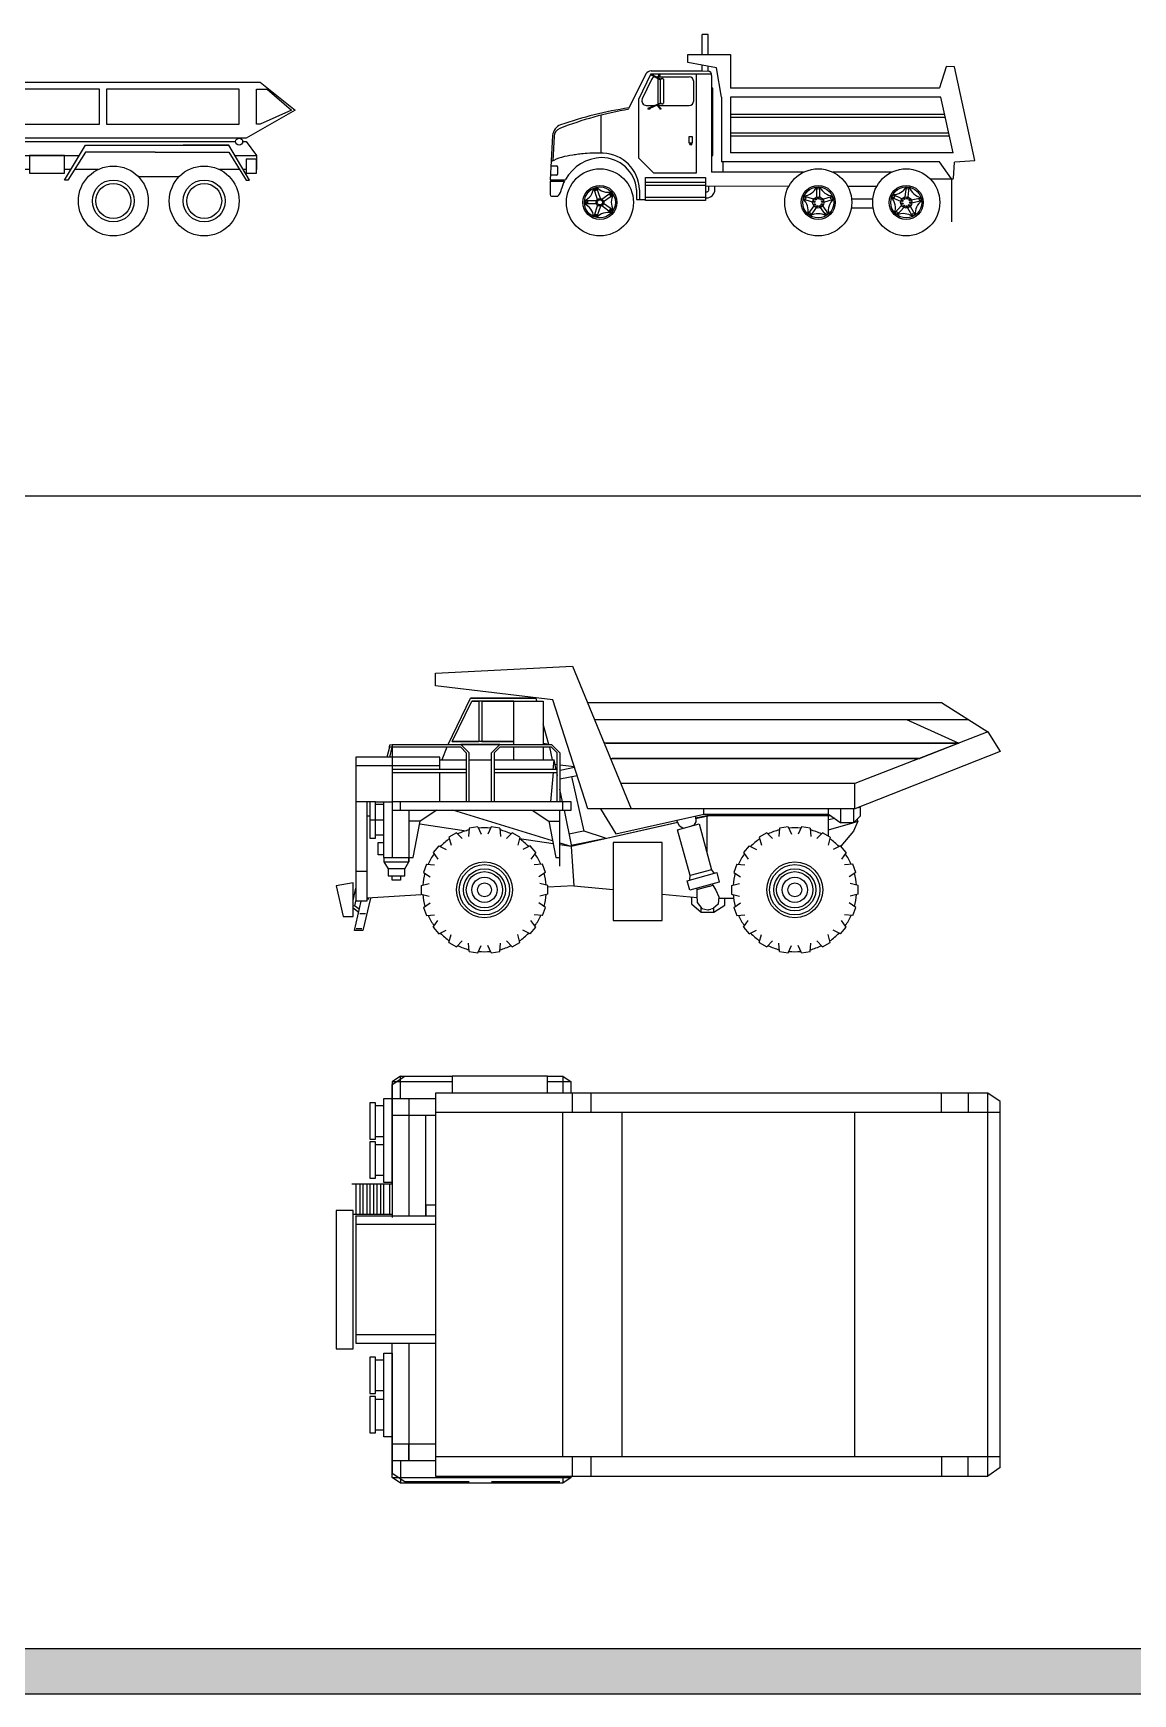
# Model space of a CAD drawing. Extents: x -121210 to 57230, y 84783 to 157800.
# Drawn here: x -78611 to -62879, y 84783 to 108542 of the extents above; entities that cross this region are included whole.
import ezdxf

# ---------------------------------------------------------------- set-up
doc = ezdxf.new("R2010")
doc.units = 0
doc.header["$MEASUREMENT"] = 0
doc.layers.get('0').update_dxf_attribs({"linetype": 'CONTINUOUS'})

# ---------------------------------------------------------------- blocks, each defined once
blk = doc.blocks.new('A$C1F380CDB')
for p, q in [((778, 2800), (878, 2900)), ((878, 2900), (1878, 2900)), ((1878, 2900), (2278, 2200)), ((163, 2639), (128, 2500)), ((1278, 2700), (241, 2700)), ((1678, 2800), (778, 2800)), ((1878, 1400), (1678, 2800)), ((128, 2500), (21, 1872)), ((196, 2423), (111, 1872)), ((127, 2496), (153, 2488)), ((223, 2456), (128, 1800)), ((275, 2424), (178, 1800)), ((1028, 2500), (272, 2500)), ((898, 2450), (304, 2450)), ((928, 1880), (928, 2420)), ((1028, 1300), (1028, 2500)), ((1078, 2450), (1078, 1950)), ((1278, 2500), (1128, 2500)), ((1328, 2021), (1328, 2450)), ((1428, 2000), (1428, 2550)), ((2278, 2200), (6428, 2200)), ((6428, 2200), (6928, 1800)), ((1228, 1800), (1428, 2000)), ((1243, 1915), (1313, 1985)), ((2278, 2100), (2478, 1600)), ((4128, 2100), (2278, 2100)), ((4128, 1600), (4128, 2100)), ((4228, 2100), (4228, 1600)), ((6128, 2100), (4228, 2100)), ((6128, 1600), (6128, 2100)), ((6378, 2100), (6528, 2100)), ((6378, 1600), (6378, 2100)), ((6528, 2100), (6878, 1800)), ((36, 1788), (13, 1782)), ((128, 1800), (128, 1400)), ((178, 1800), (178, 1630)), ((333, 1624), (373, 1826)), ((403, 1850), (898, 1850)), ((778, 1750), (778, 1700)), ((928, 1750), (778, 1750)), ((778, 1700), (928, 1700)), ((928, 1700), (928, 1750)), ((1128, 1900), (1207, 1900)), ((1228, 1200), (1228, 1800)), ((1278, 1500), (1278, 1783)), ((1290, 1812), (1366, 1888)), ((1308, 1530), (1308, 1783)), ((1308, 1700), (1448, 1700)), ((1311, 1790), (1388, 1867)), ((1321, 1800), (1448, 1800)), ((1395, 1900), (1438, 1900)), ((1395, 1870), (1438, 1870)), ((1448, 1860), (1448, 1600)), ((1478, 1860), (1478, 1600)), ((6928, 1800), (6228, 1400)), ((6878, 1800), (6428, 1600)), ((0, 1603), (9, 1450)), ((11, 1500), (1228, 1500)), ((208, 1600), (303, 1600)), ((1378, 1500), (1278, 1500)), ((1308, 1600), (1448, 1600)), ((1378, 1530), (1308, 1530)), ((2478, 1600), (4128, 1600)), ((4228, 1600), (6128, 1600)), ((6428, 1600), (6378, 1600)), ((36, 1300), (1228, 1300)), ((37, 1292), (65, 1292)), ((38, 1283), (65, 1283)), ((39, 1278), (65, 1278)), ((119, 1236), (138, 1160)), ((123, 1238), (143, 1161)), ((132, 1240), (152, 1163)), ((728, 800), (928, 1200)), ((842, 1128), (914, 1272)), ((928, 1200), (1228, 1200)), ((959, 1300), (1028, 1300)), ((1628, 1300), (978, 1300)), ((978, 1200), (1628, 1200)), ((1928, 800), (1628, 1300)), ((1628, 1300), (2028, 1300)), ((1628, 1200), (1878, 800)), ((6228, 1400), (1878, 1400)), ((1978, 1200), (1978, 800)), ((2978, 1200), (1978, 1200)), ((2028, 1300), (2028, 1400)), ((2028, 1350), (6078, 1350)), ((2978, 800), (2978, 1200)), ((3628, 800), (3928, 1300)), ((3928, 1200), (3678, 800)), ((3928, 1300), (5978, 1300)), ((4928, 1200), (3928, 1200)), ((4928, 1200), (5978, 1200)), ((5978, 1300), (5328, 1300)), ((6278, 800), (5978, 1300)), ((5978, 1200), (6228, 800)), ((6178, 1350), (6228, 1350)), ((6228, 1350), (6378, 1150)), ((28, 1038), (28, 909)), ((66, 1088), (37, 1059)), ((58, 1181), (74, 1116)), ((114, 1129), (72, 1129)), ((114, 1124), (72, 1124)), ((114, 1115), (72, 1115)), ((74, 1044), (530, 1044)), ((428, 1100), (797, 1100)), ((428, 1000), (428, 850)), ((728, 1000), (428, 1000)), ((678, 850), (728, 1000)), ((2978, 1150), (3838, 1150)), ((3128, 1150), (3128, 900)), ((3628, 1150), (3128, 1150)), ((3628, 900), (3628, 1150)), ((6068, 1150), (6378, 1150)), ((6228, 1100), (6228, 900)), ((6378, 1100), (6228, 1100)), ((6378, 1150), (6378, 950)), ((6378, 900), (6378, 1100)), ((70, 860), (424, 801)), ((428, 850), (678, 850)), ((432, 800), (728, 800)), ((1978, 950), (1838, 950)), ((1878, 800), (1928, 800)), ((1978, 800), (2978, 800)), ((3128, 950), (2978, 950)), ((3128, 900), (3628, 900)), ((3718, 950), (3628, 950)), ((3678, 800), (3628, 800)), ((4110, 950), (3772, 950)), ((4685, 850), (5271, 850)), ((6134, 950), (5846, 950)), ((6228, 950), (6188, 950)), ((6228, 900), (6378, 900)), ((6228, 800), (6278, 800))]:
    blk.add_line(p, q)
for centre, radius in [((6128, 1350), 50), ((1278, 500), 500), ((4328, 500), 500), ((5628, 500), 500), ((1278, 500), 300), ((1278, 500), 250), ((4328, 500), 300), ((4328, 500), 250), ((5628, 500), 300), ((5628, 500), 250)]:
    blk.add_circle(centre, radius)
for centre, radius, start, end in [((241, 2620), 80, 90, 165.9638), ((1278, 2550), 150, 0, 90), ((136, 2431), 60, 352.6113, 73.7543), ((272, 2450), 50, 90, 172.875), ((304, 2420), 30, 90, 172.4054), ((898, 2420), 30, 0, 90), ((1128, 2450), 50, 90, 180), ((1278, 2450), 50, 0, 90), ((1128, 1950), 50, 180, 270), ((1207, 1950), 50, 270, 315), ((1278, 2021), 50, 315, 0), ((10783, 902), 10806, 174.852, 176.2808), ((12, 1885), 100, 284.0236, 352.6113), ((403, 1820), 30, 90, 168.6901), ((898, 1880), 30, 270, 0), ((1318, 1783), 40, 135, 180), ((1318, 1783), 9.72, 135, 180), ((1395, 1860), 40, 90, 135), ((1395, 1860), 9.72, 90, 135), ((1438, 1860), 40, 0, 90), ((1438, 1860), 9.72, 0, 90), ((23151, 5535), 23500, 190.0118, 190.6792), ((208, 1630), 30, 180, 270), ((303, 1630), 30, 270, 348.6901), ((1378, 1600), 100, 270, 0), ((1378, 1600), 69.7, 270, 0), ((65, 1223), 68.9, 14.2501, 90), ((65, 1223), 60, 14.2501, 90), ((65, 1223), 55, 14.2501, 90), ((428, 1400), 300, 180, 270), ((959, 1250), 50, 90, 153.4349), ((58, 1038), 30, 135, 180), ((45, 1109), 30, 315, 14.0362), ((114, 1154), 38.9, 270, 14.2501), ((114, 1154), 30, 270, 14.2501), ((114, 1154), 25, 270, 14.2501), ((797, 1150), 50, 270, 333.4349), ((78, 909), 50, 180, 260.5377), ((432, 850), 50, 260.5377, 270)]:
    blk.add_arc(centre, radius, start, end)
blk = doc.blocks.new('A$C52B5761F')
for p, q in [((1886, 2402), (1814, 2402)), ((1814, 2163), (1814, 2402)), ((1886, 2163), (1886, 2402)), ((1642, 2163), (2149, 2163)), ((1642, 2069), (1642, 2163)), ((1985, 2005), (1642, 2069)), ((1814, 1968), (1814, 2036)), ((1886, 1966), (1886, 2023)), ((2042, 1654), (1985, 2005)), ((2149, 2163), (2149, 1761)), ((4723, 2016), (4641, 1765)), ((4822, 2016), (4727, 2019)), ((5064, 901), (4822, 2016)), ((1141, 1931), (944, 1531)), ((1201, 1932), (1055, 1625)), ((1209, 1865), (1098, 1633)), ((1201, 1932), (1923, 1932)), ((1204, 1968), (1814, 1968)), ((1211, 1914), (1211, 1923)), ((1231, 1923), (1211, 1923)), ((1231, 1914), (1211, 1914)), ((1314, 1863), (1211, 1914)), ((1231, 1914), (1231, 1923)), ((1318, 1871), (1231, 1914)), ((1268, 1896), (1278, 1896)), ((1275, 1893), (1298, 1914)), ((1283, 1888), (1311, 1914)), ((1286, 1877), (1286, 1571)), ((1291, 1896), (1658, 1896)), ((1311, 1923), (1298, 1923)), ((1298, 1914), (1298, 1923)), ((1311, 1914), (1298, 1914)), ((1311, 1914), (1311, 1923)), ((1314, 1860), (1314, 1592)), ((1332, 1878), (1341, 1878)), ((1350, 1869), (1350, 1583)), ((1711, 1842), (1711, 1610)), ((1746, 751), (1746, 1932)), ((1814, 1968), (1886, 1966)), ((1926, 1914), (1926, 1762)), ((1055, 1625), (1055, 931)), ((1926, 1762), (1926, 957)), ((1940, 1762), (1926, 1762)), ((1940, 957), (1940, 1762)), ((2042, 1654), (2042, 883)), ((4637, 1761), (2149, 1761)), ((2149, 1654), (2149, 991)), ((2285, 1654), (2149, 1654)), ((4660, 1654), (2285, 1654)), ((4804, 991), (4660, 1654)), ((609, 989), (609, 1441)), ((1147, 1556), (1249, 1556)), ((1316, 1584), (1166, 1521)), ((1166, 1521), (1166, 1512)), ((1189, 1521), (1166, 1521)), ((1189, 1512), (1166, 1512)), ((1322, 1577), (1189, 1521)), ((1189, 1521), (1189, 1512)), ((1276, 1557), (1309, 1521)), ((1285, 1561), (1321, 1521)), ((1289, 1556), (1658, 1556)), ((1321, 1521), (1309, 1521)), ((1309, 1521), (1309, 1512)), ((1321, 1512), (1309, 1512)), ((1321, 1521), (1321, 1512)), ((1332, 1574), (1341, 1574)), ((2149, 1451), (4704, 1451)), ((2149, 1415), (4712, 1415)), ((30, 1197), (0, 670)), ((47, 1188), (31, 895)), ((2149, 1230), (4752, 1230)), ((2149, 1194), (4760, 1194)), ((1653, 1182), (1653, 1111)), ((1698, 1182), (1653, 1182)), ((1653, 1111), (1698, 1111)), ((1698, 1111), (1698, 1182)), ((4804, 991), (2149, 991)), ((11, 834), (81, 834)), ((90, 825), (90, 735)), ((286, 966), (269, 964)), ((302, 968), (286, 966)), ((320, 971), (302, 968)), ((337, 973), (320, 971)), ((356, 975), (337, 973)), ((376, 977), (356, 975)), ((396, 980), (376, 977)), ((419, 982), (396, 980)), ((443, 984), (419, 982)), ((472, 985), (443, 984)), ((504, 987), (472, 985)), ((541, 988), (504, 987)), ((583, 988), (541, 988)), ((632, 988), (583, 988)), ((1234, 752), (1055, 931)), ((1926, 957), (1926, 760)), ((1926, 957), (1940, 957)), ((4644, 883), (2042, 883)), ((2060, 883), (2060, 760)), ((4784, 681), (4644, 883)), ((4809, 685), (4822, 878)), ((4826, 882), (5064, 901)), ((0, 670), (182, 670)), ((0, 653), (0, 492)), ((0, 653), (172, 653)), ((81, 726), (5, 726)), ((1136, 698), (1852, 697)), ((1136, 422), (1136, 698)), ((1852, 636), (1136, 636)), ((1852, 601), (1136, 601)), ((1234, 752), (1746, 751)), ((1852, 697), (1852, 422)), ((1852, 596), (2847, 594)), ((1890, 596), (1890, 540)), ((2055, 760), (1926, 760)), ((1962, 596), (1962, 524)), ((3022, 760), (2042, 760)), ((4071, 760), (3372, 760)), ((4530, 682), (4804, 681)), ((4784, 681), (4784, 168)), ((18, 474), (84, 474)), ((553, 418), (410, 418)), ((445, 414), (410, 414)), ((445, 414), (445, 385)), ((565, 433), (520, 570)), ((534, 538), (523, 571)), ((562, 547), (534, 538)), ((562, 547), (551, 580)), ((599, 445), (554, 581)), ((617, 439), (733, 523)), ((638, 410), (754, 494)), ((707, 500), (735, 520)), ((724, 477), (707, 500)), ((724, 477), (752, 497)), ((1030, 550), (1030, 436)), ((1030, 436), (1136, 436)), ((1066, 550), (1066, 436)), ((1852, 458), (1136, 458)), ((1852, 422), (1136, 422)), ((3130, 403), (3016, 440)), ((3141, 437), (3027, 474)), ((3179, 465), (3179, 584)), ((3215, 465), (3215, 584)), ((3253, 437), (3367, 474)), ((3264, 403), (3378, 440)), ((3547, 594), (3895, 593)), ((3848, 439), (3595, 439)), ((4180, 410), (4070, 459)), ((4194, 443), (4085, 492)), ((4235, 466), (4248, 585)), ((4270, 462), (4283, 582)), ((4305, 431), (4423, 456)), ((4313, 396), (4430, 421)), ((445, 385), (410, 385)), ((554, 382), (410, 382)), ((565, 366), (521, 230)), ((535, 262), (524, 229)), ((535, 262), (562, 253)), ((562, 253), (551, 220)), ((599, 356), (555, 219)), ((617, 361), (733, 277)), ((638, 390), (754, 306)), ((707, 301), (724, 324)), ((707, 301), (736, 280)), ((724, 324), (753, 303)), ((3145, 358), (3074, 261)), ((3173, 337), (3103, 240)), ((3221, 337), (3291, 240)), ((3249, 358), (3320, 261)), ((3852, 332), (3591, 332)), ((4189, 364), (4109, 275)), ((4216, 340), (4136, 251)), ((4263, 335), (4322, 231)), ((4294, 353), (4353, 249))]:
    blk.add_line(p, q)
for centre, radius in [((1677, 1091), 9.75), ((594, 400), 400), ((3197, 400), 400), ((4246, 400), 400), ((594, 400), 203), ((3197, 400), 203), ((4246, 400), 203), ((594, 400), 185), ((425, 400), 8.88), ((542, 561), 8.88), ((594, 400), 44.7), ((594, 400), 31.3), ((731, 500), 8.88), ((3197, 400), 185), ((3036, 452), 13.3), ((3197, 400), 67.1), ((3149, 409), 8.94), ((3165, 438), 8.94), ((3197, 570), 13.3), ((3197, 449), 8.94), ((3229, 438), 8.94), ((3245, 409), 8.94), ((3358, 452), 13.3), ((4246, 400), 185), ((4091, 469), 13.3), ((4246, 400), 67.1), ((4201, 420), 8.94), ((4224, 444), 8.94), ((4258, 448), 8.94), ((4264, 569), 13.3), ((4286, 429), 8.94), ((4295, 397), 8.94), ((4412, 435), 13.3), ((542, 239), 8.88), ((732, 301), 8.88), ((3097, 263), 13.3), ((3154, 375), 8.94), ((3180, 354), 8.94), ((3214, 354), 8.94), ((3240, 375), 8.94), ((3297, 263), 13.3), ((4132, 274), 13.3), ((4199, 386), 8.94), ((4218, 359), 8.94), ((4251, 351), 8.94), ((4281, 366), 8.94), ((4330, 253), 13.3)]:
    blk.add_circle(centre, radius)
for centre, radius, start, end in [((4727, 2015), 4.47, 87.9867, 162.0884), ((1204, 1896), 71.6, 90, 150.6643), ((1257, 1842), 53.7, 98.7854, 154.6047), ((1272, 1842), 53.7, 90, 91.2031), ((1332, 1860), 17.9, 90, 180), ((1341, 1869), 8.94, 0, 90), ((1658, 1842), 53.7, 0, 90), ((1872, 1914), 53.7, 0, 75.2802), ((1147, 1610), 53.7, 154.6047, 270), ((1332, 1592), 17.9, 180, 270), ((1658, 1610), 53.7, 270, 0), ((4637, 1766), 4.47, 270, 342.0884), ((1698, -2810), 4387, 99.9558, 111.1469), ((1590, -2849), 4423, 98.4888, 109.3417), ((936, 1534), 8.94, 278.4888, 333.773), ((1341, 1583), 8.94, 270, 0), ((173, 1189), 143, 109.3417, 176.7747), ((154, 1182), 107, 111.1469, 176.7747), ((367, 174), 796, 97.0476, 116.4883), ((81, 825), 8.94, 0, 90), ((633, 417), 518, 92.0948, 150.6239), ((614, 516), 418, 4.6002, 90), ((613, 535), 453, 2.1902, 87.5901), ((4827, 878), 4.47, 94.4657, 175.9883), ((81, 735), 8.94, 270, 0), ((633, 417), 518, 152.8722, 163.6201), ((4804, 686), 4.47, 269.9193, 355.9883), ((18, 492), 17.9, 180, 270), ((84, 492), 17.9, 270, 323.1578), ((-78, 613), 221, 323.1578, 346.7153), ((334, 588), 185, 294.0857, 354.1461), ((693, 705), 185, 222.0857, 282.1461), ((915, 401), 185, 150.0857, 210.1461), ((1862, 558), 105, 263.9521, 340.9954), ((1862, 558), 33.6, 251.8005, 326.0243), ((2892, 301), 185, 347.968, 48.0284), ((3008, 660), 185, 275.968, 336.0284), ((3386, 660), 185, 203.968, 264.0284), ((3502, 301), 185, 131.968, 192.0284), ((3932, 334), 185, 341.9141, 41.9745), ((4086, 678), 185, 269.9141, 329.9745), ((4461, 638), 185, 197.9141, 257.9745), ((4539, 269), 185, 125.9141, 185.9745), ((335, 211), 185, 6.0857, 66.1461), ((694, 95), 185, 78.0857, 138.1461), ((3197, 79), 185, 59.968, 120.0284), ((4212, 81), 185, 53.9141, 113.9745)]:
    blk.add_arc(centre, radius, start, end)
blk = doc.blocks.new('A$C4AE769DC')
for p, q in [((1420, 4003), (3380, 4103)), ((3380, 4103), (4218, 2063)), ((1420, 3822), (1420, 4003)), ((3100, 3623), (1420, 3822)), ((1600, 2983), (1920, 3643)), ((1660, 3023), (1940, 3603)), ((1920, 3643), (2860, 3643)), ((2860, 3643), (1920, 3643)), ((2540, 3603), (1940, 3603)), ((1940, 3603), (2040, 3603)), ((2040, 3603), (2040, 3023)), ((2080, 3603), (2960, 3603)), ((2080, 3603), (2080, 3023)), ((2540, 2982), (2540, 3603)), ((2871, 3603), (2860, 3643)), ((2871, 3603), (2860, 3643)), ((2960, 3603), (2960, 2983)), ((3600, 2063), (3100, 3623)), ((3594, 3582), (8660, 3582)), ((8660, 3582), (9320, 3163)), ((3693, 3342), (9040, 3342)), ((8160, 3342), (8909, 3003)), ((3040, 2983), (2960, 3274)), ((3040, 2983), (2960, 3274)), ((9320, 3163), (7420, 2423)), ((9320, 3163), (9500, 2883)), ((760, 2943), (724, 2803)), ((760, 2943), (766, 2976)), ((1780, 2943), (760, 2943)), ((765, 2802), (800, 2943)), ((766, 2976), (800, 2983)), ((800, 2983), (800, 2163)), ((800, 2983), (3080, 2983)), ((1582, 2943), (1511, 2762)), ((2540, 3023), (1660, 3023)), ((1660, 3023), (2040, 3023)), ((1900, 2863), (1780, 2983)), ((1860, 2863), (1780, 2943)), ((2340, 2982), (1781, 2982)), ((1860, 2863), (1860, 2163)), ((1900, 2163), (1900, 2863)), ((2080, 3023), (2540, 3023)), ((2340, 2983), (2220, 2863)), ((2220, 2163), (2220, 2863)), ((2260, 2863), (2340, 2943)), ((2260, 2863), (2260, 2163)), ((3080, 2943), (2340, 2943)), ((2540, 2763), (2540, 2942)), ((3040, 2983), (2960, 2998)), ((2960, 2942), (2960, 2763)), ((3094, 2762), (3056, 2943)), ((3080, 2983), (3200, 2863)), ((3160, 2863), (3080, 2943)), ((3160, 2163), (3160, 2863)), ((3200, 2863), (3200, 2163)), ((8909, 3003), (3832, 3003)), ((3863, 3003), (8909, 3003)), ((9500, 2883), (7420, 2063)), ((8909, 3003), (8347, 2784)), ((280, 2803), (280, 743)), ((1480, 2803), (280, 2803)), ((280, 2683), (1480, 2683)), ((1860, 2623), (800, 2623)), ((1480, 2623), (1480, 2803)), ((1480, 2763), (1861, 2763)), ((1900, 2763), (2221, 2763)), ((2260, 2763), (3116, 2763)), ((3160, 2623), (2260, 2623)), ((3105, 2622), (3116, 2763)), ((3144, 2622), (3116, 2763)), ((3128, 2700), (3161, 2695)), ((3200, 2691), (3408, 2665)), ((3410, 2655), (3201, 2612)), ((3923, 2783), (8347, 2784)), ((8347, 2784), (3946, 2783)), ((800, 2582), (1860, 2582)), ((1480, 2163), (1480, 2582)), ((2260, 2582), (3160, 2582)), ((3101, 2582), (3064, 2163)), ((3152, 2582), (3160, 2539)), ((3200, 2490), (3448, 2539)), ((3544, 1743), (3368, 2523)), ((7420, 2423), (4070, 2423)), ((7420, 2063), (7420, 2423)), ((480, 2163), (280, 2163)), ((440, 1962), (440, 2163)), ((480, 2163), (480, 1643)), ((560, 2163), (480, 2163)), ((560, 1643), (560, 2163)), ((561, 2163), (800, 2163)), ((680, 1363), (680, 2163)), ((800, 2163), (800, 2043)), ((3360, 2163), (800, 2163)), ((920, 2043), (920, 2163)), ((3236, 2163), (3200, 2341)), ((3240, 2043), (3240, 2163)), ((3360, 2043), (3360, 2163)), ((440, 783), (440, 1962)), ((440, 1962), (480, 1956)), ((481, 1957), (440, 1962)), ((480, 1903), (680, 1903)), ((680, 2123), (560, 2123)), ((800, 2043), (800, 1363)), ((800, 2043), (3360, 2043)), ((1040, 2043), (1040, 1303)), ((1440, 2043), (1200, 1883)), ((3094, 1604), (1665, 2042)), ((2800, 2043), (3040, 1883)), ((3200, 1243), (3200, 2043)), ((3261, 2043), (3364, 1524)), ((7420, 2063), (3600, 2063)), ((3780, 2063), (4000, 1703)), ((4000, 1703), (5260, 1983)), ((4218, 2063), (4220, 2063)), ((5138, 1955), (5143, 1875)), ((5300, 1962), (5141, 1926)), ((5141, 1922), (5320, 1962)), ((5260, 1983), (5260, 2063)), ((5260, 1983), (7040, 1983)), ((5300, 1962), (5300, 1449)), ((7040, 1962), (5300, 1962)), ((7040, 1983), (7040, 2063)), ((7040, 1983), (7220, 1863)), ((7040, 1962), (7063, 1967)), ((7040, 1672), (7040, 1962)), ((7132, 1921), (7040, 1903)), ((7220, 1863), (7220, 2063)), ((7400, 2063), (7400, 1863)), ((7400, 1863), (7500, 1962)), ((7500, 2083), (7442, 2070)), ((7460, 1883), (7454, 1916)), ((7500, 1962), (7500, 2083)), ((680, 1683), (560, 1683)), ((1200, 1883), (1040, 1883)), ((1100, 1363), (1200, 1883)), ((1194, 1849), (1859, 1749)), ((1722, 1719), (1612, 1655)), ((1722, 1719), (1803, 1635)), ((1900, 1784), (1892, 1667)), ((2025, 1806), (1900, 1784)), ((2025, 1806), (2072, 1699)), ((2215, 1806), (2167, 1699)), ((2339, 1784), (2215, 1806)), ((2339, 1784), (2347, 1667)), ((2518, 1719), (2437, 1635)), ((2627, 1655), (2518, 1719)), ((3040, 1883), (3140, 1363)), ((3040, 1883), (3200, 1883)), ((3537, 1742), (3329, 1699)), ((4884, 1868), (3360, 1523)), ((4885, 1865), (3360, 1523)), ((3544, 1743), (3537, 1742)), ((3850, 1641), (3544, 1743)), ((4911, 1812), (4870, 1896)), ((4884, 1763), (5192, 1847)), ((5061, 1107), (4884, 1763)), ((4960, 1784), (4911, 1812)), ((5101, 1822), (5076, 1816)), ((5143, 1875), (5115, 1826)), ((5192, 1847), (5370, 1191)), ((6162, 1719), (6052, 1655)), ((6162, 1719), (6243, 1635)), ((6340, 1784), (6332, 1667)), ((6465, 1806), (6340, 1784)), ((6465, 1806), (6512, 1699)), ((6655, 1806), (6608, 1699)), ((6779, 1784), (6655, 1806)), ((6779, 1784), (6787, 1667)), ((6958, 1719), (6877, 1635)), ((7067, 1655), (6958, 1719)), ((7040, 1763), (7392, 1862)), ((7400, 1743), (7218, 1529)), ((7400, 1863), (7220, 1863)), ((7460, 1883), (7400, 1743)), ((7404, 1866), (7460, 1883)), ((480, 1643), (560, 1643)), ((600, 1403), (600, 1582)), ((600, 1582), (680, 1582)), ((1467, 1533), (1385, 1436)), ((1385, 1436), (1454, 1342)), ((1467, 1533), (1571, 1482)), ((1612, 1655), (1644, 1543)), ((2627, 1655), (2595, 1543)), ((3102, 1562), (2621, 1634)), ((2773, 1533), (2668, 1482)), ((2854, 1436), (2773, 1533)), ((2854, 1436), (2785, 1342)), ((3360, 1523), (3200, 1546)), ((3360, 1523), (3201, 1572)), ((3360, 1543), (3834, 1638)), ((3360, 1523), (3400, 962)), ((3834, 1638), (3850, 1641)), ((3960, 1582), (3960, 463)), ((4660, 1582), (3960, 1582)), ((4660, 463), (4660, 1582)), ((5907, 1533), (5825, 1436)), ((5825, 1436), (5894, 1342)), ((5907, 1533), (6012, 1482)), ((6052, 1655), (6085, 1543)), ((7067, 1655), (7035, 1543)), ((7213, 1533), (7108, 1482)), ((7294, 1436), (7213, 1533)), ((7294, 1436), (7226, 1342)), ((680, 1403), (600, 1403)), ((680, 1363), (680, 1303)), ((680, 1363), (1100, 1363)), ((680, 1303), (740, 1202)), ((680, 1303), (1040, 1303)), ((740, 1202), (740, 1103)), ((980, 1202), (740, 1202)), ((980, 1202), (1040, 1303)), ((980, 1103), (980, 1202)), ((1040, 1303), (1040, 1363)), ((1290, 1272), (1247, 1153)), ((1290, 1272), (1406, 1260)), ((2949, 1272), (2833, 1260)), ((2992, 1153), (2949, 1272)), ((3140, 1363), (3200, 1363)), ((5370, 1191), (5061, 1107)), ((5370, 1191), (5405, 1138)), ((5731, 1272), (5687, 1153)), ((5731, 1272), (5846, 1260)), ((7389, 1272), (7273, 1260)), ((7432, 1153), (7389, 1272)), ((240, 1003), (0, 962)), ((0, 962), (100, 523)), ((240, 523), (240, 1003)), ((440, 1163), (280, 1163)), ((440, 743), (440, 1163)), ((740, 1103), (980, 1103)), ((800, 1043), (800, 1103)), ((920, 1043), (800, 1043)), ((920, 1103), (920, 1043)), ((1214, 966), (1327, 994)), ((1214, 966), (1214, 840)), ((1247, 1153), (1344, 1088)), ((2992, 1153), (2896, 1088)), ((3025, 966), (2912, 994)), ((3025, 840), (3025, 966)), ((3400, 962), (3026, 939)), ((3400, 962), (3960, 909)), ((5019, 1033), (5443, 1149)), ((5056, 898), (5019, 1033)), ((5480, 1013), (5056, 898)), ((5057, 1044), (5061, 1107)), ((5057, 1044), (5073, 1048)), ((5331, 952), (5173, 909)), ((5331, 952), (5374, 964)), ((5374, 964), (5389, 968)), ((5389, 968), (5384, 987)), ((5389, 968), (5429, 896)), ((5443, 1149), (5480, 1013)), ((5654, 966), (5767, 994)), ((5654, 966), (5654, 840)), ((5687, 1153), (5784, 1088)), ((7432, 1153), (7336, 1088)), ((7465, 966), (7352, 994)), ((7465, 840), (7465, 966)), ((240, 752), (280, 927)), ((281, 761), (260, 674)), ((260, 323), (356, 742)), ((280, 743), (440, 743)), ((487, 785), (380, 323)), ((1214, 829), (440, 783)), ((441, 774), (465, 774)), ((1214, 840), (1327, 812)), ((1247, 652), (1344, 718)), ((2992, 652), (2896, 718)), ((3025, 840), (2912, 812)), ((4661, 843), (5161, 795)), ((5080, 802), (5080, 702)), ((5152, 924), (5157, 905)), ((5173, 909), (5157, 905)), ((5157, 905), (5159, 822)), ((5159, 822), (5165, 721)), ((5165, 721), (5230, 635)), ((5429, 896), (5475, 804)), ((5475, 804), (5462, 698)), ((5472, 783), (5683, 783)), ((5560, 683), (5560, 783)), ((5654, 840), (5767, 812)), ((5687, 652), (5784, 718)), ((7432, 652), (7336, 718)), ((7465, 840), (7352, 812)), ((100, 523), (240, 523)), ((260, 674), (241, 668)), ((241, 646), (320, 582)), ((327, 626), (260, 674)), ((320, 582), (327, 626)), ((416, 559), (336, 559)), ((1247, 652), (1290, 534)), ((1290, 534), (1406, 546)), ((2949, 534), (2833, 546)), ((2949, 534), (2992, 652)), ((5080, 702), (5220, 582)), ((5220, 582), (5220, 648)), ((5220, 582), (5400, 582)), ((5230, 635), (5318, 617)), ((5318, 617), (5323, 618)), ((5323, 618), (5337, 622)), ((5337, 622), (5357, 627)), ((5376, 633), (5357, 627)), ((5390, 636), (5376, 633)), ((5395, 638), (5390, 636)), ((5462, 698), (5395, 638)), ((5400, 582), (5560, 683)), ((5400, 582), (5400, 641)), ((5687, 652), (5731, 534)), ((5731, 534), (5846, 546)), ((7389, 534), (7273, 546)), ((7389, 534), (7432, 652)), ((380, 323), (260, 323)), ((366, 345), (286, 345)), ((1385, 369), (1454, 463)), ((1385, 369), (1467, 272)), ((1467, 272), (1571, 324)), ((1612, 150), (1644, 262)), ((2627, 150), (2595, 262)), ((2773, 272), (2668, 324)), ((2773, 272), (2854, 369)), ((2854, 369), (2785, 463)), ((3960, 463), (4660, 463)), ((5825, 369), (5894, 463)), ((5825, 369), (5907, 272)), ((5907, 272), (6012, 324)), ((6052, 150), (6085, 262)), ((7067, 150), (7035, 262)), ((7213, 272), (7108, 324)), ((7213, 272), (7294, 369)), ((7294, 369), (7226, 463)), ((1612, 150), (1722, 87)), ((1722, 87), (1803, 171)), ((1900, 22), (1892, 138)), ((1900, 22), (2025, 0)), ((2025, 0), (2072, 107)), ((2215, 0), (2167, 107)), ((2215, 0), (2339, 22)), ((2339, 22), (2347, 138)), ((2518, 87), (2437, 171)), ((2518, 87), (2627, 150)), ((6052, 150), (6162, 87)), ((6162, 87), (6243, 171)), ((6340, 22), (6332, 138)), ((6340, 22), (6465, 0)), ((6465, 0), (6512, 107)), ((6655, 0), (6608, 107)), ((6655, 0), (6779, 22)), ((6779, 22), (6787, 138)), ((6958, 87), (6877, 171)), ((6958, 87), (7067, 150))]:
    blk.add_line(p, q)
for centre, radius in [((2120, 903), 400), ((2120, 903), 360), ((2120, 903), 300), ((6560, 903), 400), ((6560, 903), 360), ((6560, 903), 300), ((2120, 903), 260), ((2120, 903), 180), ((2120, 903), 100), ((6560, 903), 260), ((6560, 903), 180), ((6560, 903), 100)]:
    blk.add_circle(centre, radius)
for centre, start, end in [((2120, 903), 104.4606, 115.5394), ((2120, 903), 84.4606, 95.5394), ((2120, 903), 64.4606, 75.5394), ((6560, 903), 104.4606, 115.5394), ((6560, 903), 84.4606, 95.5394), ((6560, 903), 64.4606, 75.5394), ((2120, 903), 124.4606, 135.5394), ((2120, 903), 44.4606, 55.5394), ((6560, 903), 124.4606, 135.5394), ((6560, 903), 44.4606, 55.5394), ((2120, 903), 144.4606, 155.5394), ((2120, 903), 24.4606, 35.5394), ((6560, 903), 144.4606, 155.5394), ((6560, 903), 24.4606, 35.5394), ((2120, 903), 164.4606, 175.5394), ((2120, 903), 4.4606, 15.5394), ((6560, 903), 164.4606, 175.5394), ((6560, 903), 4.4606, 15.5394), ((2120, 903), 184.4606, 195.5394), ((2120, 903), 344.4606, 355.5394), ((6560, 903), 184.4606, 195.5394), ((6560, 903), 344.4606, 355.5394), ((2120, 903), 204.4606, 215.5394), ((2120, 903), 324.4606, 335.5394), ((6560, 903), 204.4606, 215.5394), ((6560, 903), 324.4606, 335.5394), ((2120, 903), 224.4606, 235.5394), ((2120, 903), 304.4606, 315.5394), ((6560, 903), 224.4606, 235.5394), ((6560, 903), 304.4606, 315.5394), ((2120, 903), 244.4606, 255.5394), ((2120, 903), 264.4606, 275.5394), ((2120, 903), 284.4606, 295.5394), ((6560, 903), 244.4606, 255.5394), ((6560, 903), 264.4606, 275.5394), ((6560, 903), 284.4606, 295.5394)]:
    blk.add_arc(centre, 886, start, end)
blk = doc.blocks.new('A$C463505FB')
for p, q in [((920, 5820), (800, 5740)), ((800, 5700), (980, 5820)), ((1661, 5740), (800, 5740)), ((800, 5740), (800, 3820)), ((920, 5500), (920, 5820)), ((920, 5820), (1661, 5820)), ((980, 5820), (1661, 5820)), ((3020, 5820), (1660, 5820)), ((1660, 5820), (1660, 5580)), ((3020, 5820), (3200, 5820)), ((3020, 5580), (3020, 5820)), ((3021, 5820), (3240, 5820)), ((3360, 5740), (3021, 5740)), ((3240, 5820), (3240, 5580)), ((3240, 5820), (3360, 5740)), ((3360, 5580), (3360, 5740)), ((680, 5500), (800, 5500)), ((680, 4300), (680, 5500)), ((800, 4280), (800, 5700)), ((800, 5500), (1421, 5500)), ((800, 5500), (800, 4300)), ((1040, 5500), (1040, 5260)), ((1040, 5500), (1040, 3820)), ((9320, 5580), (1420, 5580)), ((1420, 5580), (1420, 100)), ((3380, 5300), (3380, 5580)), ((3640, 5580), (3640, 5300)), ((8660, 5300), (8660, 5580)), ((9040, 5580), (9040, 5300)), ((9500, 5460), (9320, 5580)), ((9320, 100), (9320, 5580)), ((560, 5440), (480, 5440)), ((480, 5440), (480, 4920)), ((560, 4920), (560, 5440)), ((560, 5400), (680, 5400)), ((1275, 5260), (800, 5260)), ((1420, 5260), (1274, 5260)), ((1274, 5260), (1274, 3980)), ((9500, 5300), (1420, 5300)), ((3240, 380), (3240, 5300)), ((4083, 5300), (4083, 380)), ((7420, 380), (7420, 5300)), ((9500, 220), (9500, 5460)), ((480, 4920), (560, 4920)), ((560, 4880), (480, 4880)), ((480, 4880), (480, 4360)), ((560, 4960), (680, 4960)), ((560, 4360), (560, 4880)), ((680, 4840), (560, 4840)), ((220, 4280), (800, 4280)), ((286, 3840), (286, 4280)), ((336, 4280), (336, 3840)), ((385, 3840), (385, 4280)), ((435, 4280), (435, 3840)), ((480, 4360), (560, 4360)), ((485, 3840), (485, 4280)), ((534, 4280), (534, 3840)), ((680, 4400), (560, 4400)), ((583, 3840), (583, 4280)), ((633, 4280), (633, 3840)), ((800, 4300), (680, 4300)), ((682, 3840), (682, 4280)), ((762, 4280), (762, 3840)), ((240, 3900), (0, 3900)), ((0, 3900), (0, 1920)), ((240, 1920), (240, 3900)), ((800, 3840), (240, 3840)), ((280, 3820), (280, 3821)), ((280, 3821), (280, 2000)), ((1421, 3820), (280, 3820)), ((800, 3840), (800, 3800)), ((1274, 3980), (1421, 3980)), ((1280, 3820), (1280, 3980)), ((1280, 3980), (1280, 3820)), ((1421, 3700), (280, 3700)), ((0, 1920), (240, 1920)), ((1421, 2120), (280, 2120)), ((280, 2000), (1421, 2000)), ((800, 80), (800, 2000)), ((1040, 2000), (1040, 320)), ((560, 1800), (480, 1800)), ((480, 1800), (480, 1280)), ((560, 1280), (560, 1800)), ((680, 1760), (560, 1760)), ((680, 1860), (800, 1860)), ((680, 660), (680, 1860)), ((800, 1860), (800, 140)), ((800, 1860), (800, 660)), ((480, 1280), (560, 1280)), ((560, 1240), (480, 1240)), ((480, 1240), (480, 720)), ((680, 1320), (560, 1320)), ((560, 720), (560, 1240)), ((560, 1200), (680, 1200)), ((480, 720), (560, 720)), ((560, 760), (680, 760)), ((800, 660), (680, 660)), ((800, 560), (1421, 560)), ((1040, 320), (1040, 560)), ((1421, 320), (800, 320)), ((920, 320), (920, 0)), ((1420, 380), (9500, 380)), ((3380, 100), (3380, 380)), ((3640, 380), (3640, 100)), ((8660, 380), (8660, 100)), ((9040, 100), (9040, 380)), ((800, 140), (980, 20)), ((920, 0), (800, 80)), ((800, 80), (3360, 80)), ((980, 20), (1900, 20)), ((1420, 100), (9320, 100)), ((2220, 20), (3200, 20)), ((3240, 99), (3240, 0)), ((3360, 80), (3240, 0)), ((3360, 80), (3360, 99)), ((9500, 220), (9320, 100)), ((3240, 0), (920, 0))]:
    blk.add_line(p, q)
blk = doc.blocks.new('FORMATLINES')
at = {"true_color": 0x546d8e}
h = blk.add_hatch(color=155, dxfattribs=at)
h.set_gradient(color1=(68, 68, 68), color2=(84, 109, 142), tint=1)
h.paths.add_polyline_path([(-117481, 85429), (-117481, 84783), (57230, 84783), (57230, 85429)])
at = {"color": 155, "true_color": 0x546d8e}
for p, q in [((-116377, 101924), (-19789, 101924)), ((-117481, 85429), (57230, 85429)), ((-117481, 85429), (57230, 85429)), ((-117481, 84783), (57230, 84783)), ((-117481, 84783), (57230, 84783))]:
    blk.add_line(p, q, dxfattribs=at)

msp = doc.modelspace()

# ---------------------------------------------------------------- block references
for name, p in [('FORMATLINES', (0, 0)), ('A$C1F380CDB', (-81793, 105642)), ('A$C4AE769DC', (-74275, 95383)), ('A$C463505FB', (-74275, 87798))]:
    msp.add_blockref(name, p)
at = {"xscale": 1.2, "yscale": 1.2, "zscale": 1.2}
msp.add_blockref('A$C52B5761F', (-71216, 105642), dxfattribs=at)

doc.saveas('drawing.dxf')
